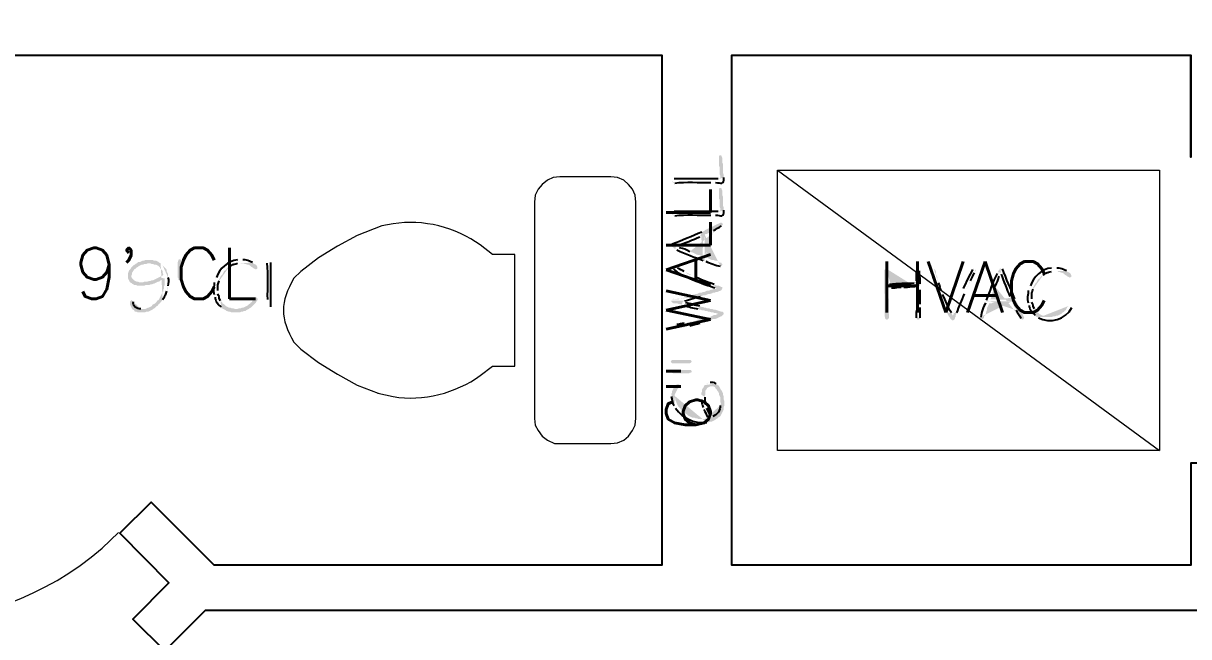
# Model space of a CAD drawing. Header units: inches. Extents: x -167 to 6071, y -6287 to -2731.
# Drawn here: x -25.2 to 66.2, y -5878.2 to -5830.1 of the extents above; entities that cross this region are included whole.
import ezdxf

# ---------------------------------------------------------------- set-up
doc = ezdxf.new("R2010")
doc.units = ezdxf.units.IN
doc.header["$LTSCALE"] = 96
doc.header["$MEASUREMENT"] = 0
doc.layers.add('Door label', color=5, linetype='Continuous', lineweight=5)
doc.layers.add('Doors', color=5, linetype='Continuous', lineweight=9)
doc.layers.add('Furniture', color=7, linetype='Continuous', lineweight=5, true_color=0x994d00)
doc.layers.add('PDF_Geometry', color=7, linetype='Continuous', true_color=0x4a4a4a)
doc.layers.add('PDF_Solid Fills', color=7, linetype='Continuous')
doc.styles.get("Standard").update_dxf_attribs({"font": 'arial.ttf'})

# ---------------------------------------------------------------- blocks, each defined once
blk = doc.blocks.new('Toilet')
at = {"layer": 'Furniture'}
for points in [[(-0.001, 8.48), (-0.054, 9.013), (-0.267, 9.493), (-0.587, 9.867), (-0.961, 10.187), (-1.441, 10.4), (-1.974, 10.453), (-5.974, 10.453), (-6.507, 10.4), (-6.934, 10.187), (-7.361, 9.867), (-7.681, 9.493), (-7.894, 9.013), (-7.947, 8.48), (-7.947, -8.48), (-7.894, -9.013), (-7.681, -9.44), (-7.361, -9.867), (-6.934, -10.187), (-6.399, -10.454), (-1.979, -10.454), (-1.441, -10.4), (-0.961, -10.187), (-0.587, -9.867), (-0.267, -9.44), (-0.054, -9.013), (0, -8.475), (0, 8.475)], [(-19.041, 6.773), (-19.92, 6.62), (-21.867, 5.867), (-23.414, 5.013), (-24.907, 4.107), (-26.294, 3.04), (-26.827, 2.507)], [(-12.214, -5.12), (-11.254, -4.373), (-9.494, -4.373), (-9.494, 4.373), (-11.254, 4.373), (-12.214, 5.12)], [(-26.827, -2.507), (-26.294, -3.04), (-24.907, -4.107), (-23.414, -5.013), (-21.867, -5.867), (-20.214, -6.507)], [(-20.242, -6.496), (-19.041, -6.773)]]:
    blk.add_lwpolyline(points, dxfattribs=at)
for points in [[(-12.214, 5.12), (-14.112, 6.505), (-16.714, 7.164), (-19.041, 6.773)], [(-26.827, 2.507), (-27.919, 0.679), (-27.919, -0.679), (-26.827, -2.507)], [(-19.041, -6.773), (-16.714, -7.164), (-14.112, -6.505), (-12.214, -5.12)]]:
    blk.add_open_spline(points, degree=3, dxfattribs=at)

msp = doc.modelspace()

# ---------------------------------------------------------------- hatches: boundary and pattern name
at = {"layer": 'PDF_Solid Fills', "transparency": 33554559}
h = msp.add_hatch(color=256, dxfattribs=at)
h.paths.add_polyline_path([(25.717, -5842.442), (25.77, -5842.549), (25.93, -5842.602)], flags=0)
h.paths.add_polyline_path([(28.757, -5842.549), (29.13, -5842.549)], flags=0)
h.paths.add_polyline_path([(29.77, -5842.175), (29.77, -5841.962), (29.717, -5841.802), (29.717, -5841.109), (29.663, -5841.002), (29.663, -5840.629), (29.61, -5840.522), (29.61, -5840.469), (29.503, -5840.415), (29.503, -5842.282), (29.343, -5842.282)], flags=0)
h.paths.add_polyline_path([(25.877, -5842.282), (25.77, -5842.335)], flags=0)
for points in [[(29.397, -5840.629), (29.397, -5841.269), (29.45, -5841.322), (29.45, -5841.909), (29.503, -5842.015), (29.503, -5842.282), (29.503, -5840.415), (29.397, -5840.469), (29.397, -5840.522)], [(29.397, -5843.189), (29.397, -5843.829), (29.45, -5843.882), (29.45, -5844.469), (29.503, -5844.575), (29.503, -5844.842), (29.503, -5842.975), (29.397, -5843.029), (29.397, -5843.082)], [(-15.297, -5848.629), (-15.563, -5848.629), (-15.67, -5848.682), (-15.777, -5848.682), (-15.99, -5848.789), (-16.15, -5848.789), (-16.257, -5848.895), (-16.363, -5848.949), (-16.417, -5849.002), (-16.523, -5849.055), (-16.683, -5849.215), (-16.737, -5849.322), (-16.843, -5849.429), (-16.897, -5849.535), (-16.95, -5849.695), (-16.95, -5850.069), (-16.79, -5850.389), (-15.883, -5850.389), (-16.043, -5850.389), (-16.15, -5850.335), (-16.257, -5850.335), (-16.47, -5850.229), (-16.63, -5850.069), (-16.683, -5849.962), (-16.683, -5849.855), (-16.63, -5849.749), (-16.63, -5849.642), (-16.523, -5849.482), (-16.47, -5849.375), (-16.363, -5849.322), (-16.257, -5849.215), (-16.15, -5849.162), (-16.097, -5849.109), (-15.883, -5849.002), (-15.777, -5849.002), (-15.67, -5848.949), (-15.51, -5848.949), (-15.403, -5848.895), (-14.39, -5848.895), (-14.497, -5848.842), (-14.55, -5848.789), (-14.763, -5848.682), (-14.923, -5848.682), (-15.03, -5848.629), (-15.137, -5848.629)], [(-12.79, -5848.842), (-12.79, -5850.175), (-12.897, -5850.229), (-13.003, -5850.175), (-13.003, -5850.069), (-13.057, -5850.015), (-13.057, -5848.842), (-13.003, -5848.682), (-13.003, -5848.629), (-12.897, -5848.575), (-12.79, -5848.629)], [(-7.137, -5848.895), (-8.15, -5848.895), (-7.883, -5848.895), (-7.777, -5848.949), (-7.67, -5848.949), (-7.617, -5849.002), (-7.51, -5849.002), (-7.403, -5849.055), (-7.297, -5849.162), (-7.19, -5849.215), (-7.137, -5849.269), (-6.923, -5849.375), (-6.817, -5849.322), (-6.817, -5849.162), (-6.87, -5849.055), (-6.923, -5849.002), (-7.03, -5848.949)], [(-14.55, -5850.015), (-14.977, -5850.229), (-15.083, -5850.229), (-15.19, -5850.282), (-15.297, -5850.282), (-15.457, -5850.335), (-15.67, -5850.335), (-15.777, -5850.389), (-16.79, -5850.389), (-16.683, -5850.442), (-16.63, -5850.495), (-16.523, -5850.549), (-16.47, -5850.602), (-16.31, -5850.602), (-16.203, -5850.655), (-15.67, -5850.655), (-15.563, -5850.602), (-15.297, -5850.602), (-15.19, -5850.549), (-15.083, -5850.549), (-14.977, -5850.495), (-14.923, -5850.495), (-14.603, -5850.335), (-14.497, -5850.335), (-14.39, -5850.229), (-14.177, -5850.122), (-14.123, -5850.069)], [(56.703, -5849.535), (55.69, -5849.535), (55.957, -5849.535), (56.063, -5849.589), (56.17, -5849.589), (56.223, -5849.642), (56.33, -5849.642), (56.437, -5849.695), (56.543, -5849.802), (56.65, -5849.855), (56.703, -5849.909), (56.917, -5850.015), (57.023, -5849.962), (57.023, -5849.802), (56.97, -5849.695), (56.917, -5849.642), (56.81, -5849.589)], [(-6.923, -5851.562), (-7.03, -5851.615), (-7.137, -5851.722), (-7.243, -5851.935), (-7.35, -5851.989), (-7.35, -5852.042), (-7.457, -5852.095), (-7.563, -5852.202), (-7.883, -5852.362), (-7.99, -5852.362), (-8.097, -5852.415), (-8.203, -5852.415), (-8.363, -5852.469), (-9.483, -5852.469), (-9.377, -5852.522), (-9.27, -5852.575), (-9.217, -5852.629), (-9.057, -5852.682), (-8.95, -5852.682), (-8.843, -5852.735), (-8.15, -5852.735), (-8.043, -5852.682), (-7.937, -5852.682), (-7.83, -5852.629), (-7.723, -5852.629), (-7.67, -5852.575), (-7.563, -5852.522), (-7.457, -5852.469), (-7.403, -5852.415), (-7.297, -5852.362), (-6.923, -5851.989), (-6.87, -5851.882), (-6.817, -5851.829), (-6.763, -5851.722), (-6.817, -5851.615)], [(25.61, -5856.629), (25.717, -5856.735), (27.103, -5856.735), (27.21, -5856.682), (27.263, -5856.629), (27.21, -5856.522), (27.157, -5856.469), (25.77, -5856.469), (25.663, -5856.522)], [(25.61, -5857.375), (25.663, -5857.482), (25.717, -5857.482), (25.877, -5857.535), (27.05, -5857.535), (27.103, -5857.482), (27.21, -5857.482), (27.263, -5857.375), (27.21, -5857.269), (25.663, -5857.269)]]:
    msp.add_hatch(color=256, dxfattribs=at).paths.add_polyline_path(points)
h = msp.add_hatch(color=256, dxfattribs=at)
h.paths.add_polyline_path([(25.717, -5845.002), (25.77, -5845.109), (25.93, -5845.162)], flags=0)
h.paths.add_polyline_path([(28.757, -5845.109), (29.13, -5845.109)], flags=0)
h.paths.add_polyline_path([(29.77, -5844.735), (29.77, -5844.522), (29.717, -5844.362), (29.717, -5843.669), (29.663, -5843.562), (29.663, -5843.189), (29.61, -5843.082), (29.61, -5843.029), (29.503, -5842.975), (29.503, -5844.842), (29.343, -5844.842)], flags=0)
h.paths.add_polyline_path([(25.877, -5844.842), (25.77, -5844.895)], flags=0)
h = msp.add_hatch(color=256, dxfattribs=at)
h.paths.add_polyline_path([(25.983, -5847.775), (26.09, -5847.829)], flags=0)
h.paths.add_polyline_path([(28.17, -5848.682), (28.277, -5848.735), (28.277, -5846.655), (28.33, -5846.602), (28.437, -5846.602), (28.757, -5846.442), (28.863, -5846.335), (28.97, -5846.335)], flags=0)
h.paths.add_polyline_path([(29.61, -5845.962), (29.663, -5845.909), (29.717, -5845.855), (29.663, -5845.749), (29.557, -5845.695), (28.543, -5846.175), (28.33, -5846.282), (28.277, -5846.335), (28.17, -5846.389), (28.117, -5848.362), (27.903, -5848.255), (27.797, -5848.255), (27.637, -5848.202), (27.317, -5848.042), (27.263, -5848.042), (27.21, -5847.989), (27.103, -5847.989)], flags=0)
h.paths.add_polyline_path([(26.303, -5847.669), (26.197, -5847.562), (26.037, -5847.509)], flags=0)
h = msp.add_hatch(color=256, dxfattribs=at)
h.paths.add_polyline_path([(25.663, -5847.562), (25.717, -5847.615), (25.77, -5847.615), (25.877, -5847.722), (25.983, -5847.775), (26.037, -5847.509), (26.143, -5847.509)], flags=0)
h.paths.add_polyline_path([(27.903, -5846.815), (28.01, -5846.762), (28.117, -5848.362), (28.17, -5846.389), (28.063, -5846.442)], flags=0)
h.paths.add_polyline_path([(25.717, -5847.402), (25.663, -5847.455)], flags=0)
h = msp.add_hatch(color=256, dxfattribs=at)
h.paths.add_polyline_path([(28.277, -5848.735), (28.383, -5848.735)], flags=0)
h.paths.add_polyline_path([(29.503, -5849.109), (29.61, -5849.109), (29.663, -5849.002), (29.663, -5848.949), (29.557, -5848.842), (29.45, -5848.842), (29.343, -5848.735), (29.13, -5848.682), (29.077, -5848.682), (28.97, -5848.629), (28.81, -5848.629), (28.703, -5848.575), (28.597, -5848.522), (28.49, -5848.469), (28.437, -5848.469), (28.277, -5846.655)], flags=0)
h = msp.add_hatch(color=256, dxfattribs=at)
h.paths.add_polyline_path([(-14.39, -5848.895), (-15.297, -5848.895), (-15.19, -5848.895), (-15.083, -5848.949), (-14.977, -5848.949), (-14.87, -5849.002), (-14.763, -5849.002), (-14.55, -5849.109), (-14.497, -5849.162), (-14.443, -5849.215), (-14.39, -5849.322), (-14.283, -5849.429), (-14.23, -5849.535), (-14.23, -5849.642), (-14.177, -5849.749), (-14.23, -5849.855), (-14.337, -5849.909), (-14.55, -5850.015), (-14.123, -5850.069), (-14.07, -5850.069), (-14.07, -5850.602), (-14.123, -5850.709), (-14.123, -5850.869), (-14.177, -5850.975), (-14.177, -5851.082), (-14.23, -5851.189), (-14.283, -5851.242), (-14.497, -5851.669), (-14.55, -5851.775), (-14.657, -5851.829), (-14.71, -5851.935), (-14.817, -5852.042), (-15.03, -5852.149), (-15.083, -5852.255), (-15.297, -5852.362), (-15.35, -5852.362), (-15.457, -5852.415), (-15.563, -5852.469), (-15.937, -5852.469), (-15.03, -5852.522), (-14.977, -5852.469), (-14.87, -5852.415), (-14.71, -5852.255), (-14.603, -5852.202), (-14.55, -5852.095), (-14.443, -5852.042), (-14.39, -5851.935), (-14.283, -5851.829), (-14.23, -5851.722)], flags=0)
h.paths.add_polyline_path([(-13.91, -5851.082), (-13.857, -5851.029), (-13.857, -5850.922), (-13.803, -5850.815), (-13.803, -5850.655)], flags=0)
h.paths.add_polyline_path([(-13.803, -5850.015), (-13.803, -5849.749), (-13.91, -5849.535), (-13.91, -5849.429), (-13.963, -5849.322), (-14.23, -5849.055), (-14.283, -5848.949)], flags=0)
h = msp.add_hatch(color=256, dxfattribs=at)
h.paths.add_polyline_path([(-8.15, -5848.575), (-8.257, -5848.575), (-8.363, -5848.629)], flags=0)
h.paths.add_polyline_path([(-10.017, -5850.015), (-10.123, -5850.229), (-10.177, -5850.389)], flags=0)
h.paths.add_polyline_path([(-10.177, -5851.349), (-10.177, -5851.455), (-10.123, -5851.562)], flags=0)
h.paths.add_polyline_path([(-9.643, -5852.309), (-9.59, -5852.415), (-9.483, -5852.469), (-8.47, -5852.469), (-8.577, -5852.469), (-8.737, -5852.415), (-8.843, -5852.415), (-8.95, -5852.362), (-9.057, -5852.362), (-9.27, -5852.255), (-9.43, -5852.095), (-9.537, -5852.042), (-9.537, -5851.989), (-9.697, -5851.829)], flags=0)
h.paths.add_polyline_path([(-9.91, -5851.295), (-9.91, -5851.029)], flags=0)
h.paths.add_polyline_path([(-9.803, -5850.282), (-9.803, -5850.175), (-9.697, -5849.962), (-9.643, -5849.855), (-9.537, -5849.749), (-9.43, -5849.535), (-9.377, -5849.482), (-9.27, -5849.429), (-9.217, -5849.322), (-9.11, -5849.215), (-9.003, -5849.162)], flags=0)
h.paths.add_polyline_path([(-8.363, -5848.895), (-7.137, -5848.895), (-7.19, -5848.842)], flags=0)
h.paths.add_polyline_path([(-7.937, -5848.629), (-8.043, -5848.575)], flags=0)
h = msp.add_hatch(color=256, dxfattribs=at)
h.paths.add_polyline_path([(25.823, -5849.269), (25.823, -5849.322)], flags=0)
h.paths.add_polyline_path([(29.077, -5850.815), (29.237, -5850.869), (29.237, -5850.655), (29.023, -5850.549)], flags=0)
h.paths.add_polyline_path([(27.637, -5850.015), (27.423, -5849.909), (27.317, -5849.855), (27.21, -5849.802), (27.103, -5849.802), (26.997, -5849.749), (26.89, -5849.695), (26.783, -5849.589), (26.677, -5849.535)], flags=0)
h.paths.add_polyline_path([(26.143, -5849.269), (25.983, -5849.162), (25.823, -5849.162)], flags=0)
h = msp.add_hatch(color=256, dxfattribs=at)
h.paths.add_polyline_path([(42.517, -5849.322), (42.41, -5849.375), (42.357, -5849.482), (42.41, -5853.162), (42.463, -5853.269), (42.57, -5853.322), (42.677, -5853.269), (42.73, -5853.162), (42.677, -5850.815), (42.943, -5850.815)], flags=0)
h.paths.add_polyline_path([(43.69, -5850.762), (43.903, -5850.762)], flags=0)
h.paths.add_polyline_path([(44.757, -5850.709), (44.917, -5850.709), (45.183, -5850.602), (42.677, -5850.549), (42.677, -5849.482), (42.623, -5849.375)], flags=0)
h = msp.add_hatch(color=256, dxfattribs=at)
h.paths.add_polyline_path([(44.97, -5849.322), (44.863, -5849.375), (44.863, -5849.535)], flags=0)
h.paths.add_polyline_path([(44.863, -5850.282), (44.863, -5850.442), (44.703, -5850.442)], flags=0)
h.paths.add_polyline_path([(42.783, -5850.549), (42.677, -5850.549), (45.183, -5850.602), (45.183, -5850.495)], flags=0)
h.paths.add_polyline_path([(45.13, -5849.482), (45.077, -5849.375)], flags=0)
h = msp.add_hatch(color=256, dxfattribs=at)
h.paths.add_polyline_path([(46.197, -5849.322), (46.09, -5849.375), (46.037, -5849.429), (46.037, -5849.482)], flags=0)
h.paths.add_polyline_path([(46.303, -5850.282), (46.303, -5850.389), (46.41, -5850.602), (46.41, -5850.762), (46.57, -5851.082), (46.57, -5851.189), (46.623, -5851.295), (46.73, -5851.509), (46.783, -5851.615), (46.783, -5851.722), (46.837, -5851.829)], flags=0)
h.paths.add_polyline_path([(47.263, -5852.735), (47.423, -5853.055), (47.477, -5853.109), (47.53, -5853.215), (47.69, -5853.375), (47.743, -5853.375), (47.85, -5853.322), (47.903, -5853.215), (47.903, -5853.162), (47.957, -5853.109), (47.957, -5853.002), (47.743, -5853.002), (47.637, -5852.789)], flags=0)
h.paths.add_polyline_path([(46.943, -5851.349), (46.89, -5851.242), (46.89, -5851.135), (46.837, -5851.029)], flags=0)
h.paths.add_polyline_path([(46.623, -5850.442), (46.623, -5850.335), (46.57, -5850.229), (46.517, -5850.069), (46.517, -5849.962), (46.463, -5849.855), (46.41, -5849.749), (46.41, -5849.535), (46.357, -5849.429), (46.25, -5849.322)], flags=0)
h = msp.add_hatch(color=256, dxfattribs=at)
h.paths.add_polyline_path([(49.397, -5849.322), (49.343, -5849.322), (49.29, -5849.375)], flags=0)
h.paths.add_polyline_path([(48.543, -5850.869), (48.437, -5851.082)], flags=0)
h.paths.add_polyline_path([(48.437, -5851.082, 0.013998), (47.797, -5852.789)], flags=0)
h.paths.add_polyline_path([(47.797, -5852.789), (47.797, -5852.895), (47.743, -5853.002), (47.957, -5853.002), (48.063, -5852.789)], flags=0)
h.paths.add_polyline_path([(48.65, -5851.295), (48.703, -5851.189), (48.97, -5850.655), (49.023, -5850.495), (49.023, -5850.389), (49.13, -5850.282)], flags=0)
h.paths.add_polyline_path([(49.45, -5849.642), (49.503, -5849.535), (49.503, -5849.482), (49.557, -5849.429), (49.503, -5849.375)], flags=0)
h = msp.add_hatch(color=256, dxfattribs=at)
h.paths.add_polyline_path([(51.477, -5849.269), (51.423, -5849.322), (51.423, -5849.375), (51.317, -5849.482), (51.263, -5849.589), (51.53, -5849.642), (51.53, -5849.749)], flags=0)
h.paths.add_polyline_path([(52.223, -5851.509), (52.277, -5851.615), (50.677, -5851.722), (52.65, -5851.775), (52.597, -5851.669)], flags=0)
h.paths.add_polyline_path([(51.637, -5849.322), (51.583, -5849.269)], flags=0)
h = msp.add_hatch(color=256, dxfattribs=at)
h.paths.add_polyline_path([(55.69, -5849.215), (55.583, -5849.215), (55.477, -5849.269)], flags=0)
h.paths.add_polyline_path([(53.823, -5850.655), (53.717, -5850.869), (53.663, -5851.029)], flags=0)
h.paths.add_polyline_path([(53.663, -5851.989), (53.663, -5852.095), (53.717, -5852.202)], flags=0)
h.paths.add_polyline_path([(54.197, -5852.949), (54.25, -5853.055), (54.357, -5853.109), (55.37, -5853.109), (55.263, -5853.109), (55.103, -5853.055), (54.997, -5853.055), (54.89, -5853.002), (54.783, -5853.002), (54.57, -5852.895), (54.41, -5852.735), (54.303, -5852.682), (54.303, -5852.629), (54.197, -5852.522), (54.143, -5852.469)], flags=0)
h.paths.add_polyline_path([(53.93, -5851.935), (53.93, -5851.669)], flags=0)
h.paths.add_polyline_path([(54.037, -5850.922), (54.037, -5850.815), (54.197, -5850.495), (54.303, -5850.389), (54.41, -5850.175), (54.463, -5850.122), (54.57, -5850.069), (54.623, -5849.962), (54.73, -5849.855), (54.837, -5849.802)], flags=0)
h.paths.add_polyline_path([(55.477, -5849.535), (56.703, -5849.535), (56.65, -5849.482)], flags=0)
h.paths.add_polyline_path([(55.903, -5849.269), (55.797, -5849.215)], flags=0)
h = msp.add_hatch(color=256, dxfattribs=at)
h.paths.add_polyline_path([(51.263, -5849.589), (51.21, -5849.695)], flags=0)
h.paths.add_polyline_path([(50.357, -5851.775), (50.303, -5851.882), (52.383, -5851.882), (52.437, -5851.935), (52.437, -5852.042), (52.597, -5852.362), (52.703, -5852.469), (52.703, -5852.575)], flags=0)
h.paths.add_polyline_path([(53.077, -5853.215), (53.183, -5853.322), (53.29, -5853.269), (53.343, -5853.162), (52.863, -5852.149), (52.757, -5851.935), (52.703, -5851.882), (52.65, -5851.775), (50.677, -5851.722), (50.73, -5851.615), (50.783, -5851.509), (50.783, -5851.402), (50.837, -5851.242), (50.89, -5851.135), (50.943, -5851.029), (50.997, -5850.922), (50.997, -5850.869), (51.05, -5850.815), (51.05, -5850.709)], flags=0)
h.paths.add_polyline_path([(51.37, -5849.909), (51.477, -5849.802), (51.53, -5849.642)], flags=0)
h = msp.add_hatch(color=256, dxfattribs=at)
h.paths.add_polyline_path([(25.663, -5851.829), (25.663, -5851.882), (25.77, -5851.989), (25.877, -5852.042), (26.143, -5852.042), (26.25, -5852.095), (26.357, -5852.095), (26.463, -5852.149), (26.57, -5851.882), (26.623, -5851.882), (26.73, -5851.829)], flags=0)
h.paths.add_polyline_path([(27.957, -5851.509), (28.17, -5851.402), (28.33, -5851.402), (28.437, -5851.349), (28.597, -5851.295), (28.703, -5851.295), (28.863, -5851.242), (28.917, -5851.189), (29.077, -5851.189), (29.183, -5851.135), (29.29, -5851.135), (29.397, -5851.082), (29.557, -5851.029), (29.61, -5850.975), (29.663, -5850.869), (29.663, -5850.762), (29.61, -5850.762), (29.397, -5850.655), (29.237, -5850.655), (29.237, -5850.869), (29.077, -5850.922), (28.97, -5850.922), (28.863, -5850.975), (28.757, -5850.975), (28.65, -5851.029), (28.49, -5851.029), (28.383, -5851.082), (28.277, -5851.135), (28.17, -5851.135), (28.063, -5851.189), (27.903, -5851.189), (27.797, -5851.242), (27.69, -5851.295), (27.583, -5851.295), (27.477, -5851.349), (27.37, -5851.349), (27.157, -5851.455), (26.943, -5851.509), (26.783, -5851.562), (26.57, -5851.615), (26.463, -5851.669), (26.303, -5851.669), (26.25, -5851.722), (25.93, -5851.722), (25.823, -5851.669), (25.717, -5851.722)], flags=0)
h = msp.add_hatch(color=256, dxfattribs=at)
h.paths.add_polyline_path([(45.183, -5850.602), (44.917, -5850.709), (44.917, -5850.869)], flags=0)
h.paths.add_polyline_path([(44.917, -5851.829), (44.917, -5852.095)], flags=0)
h.paths.add_polyline_path([(44.863, -5853.162), (44.917, -5853.269), (45.023, -5853.322), (45.13, -5853.269), (45.183, -5853.162)], flags=0)
h.paths.add_polyline_path([(45.183, -5852.362), (45.183, -5852.095)], flags=0)
h.paths.add_polyline_path([(45.183, -5850.975), (45.183, -5850.709)], flags=0)
h = msp.add_hatch(color=256, dxfattribs=at)
h.paths.add_polyline_path([(-16.683, -5851.775), (-16.79, -5851.882), (-16.79, -5852.149), (-16.683, -5852.362), (-16.63, -5852.469), (-16.577, -5852.522), (-16.47, -5852.575), (-16.417, -5852.682), (-16.31, -5852.682), (-16.203, -5852.735), (-15.617, -5852.735), (-15.51, -5852.682), (-15.35, -5852.682), (-15.137, -5852.575), (-15.03, -5852.522), (-15.937, -5852.469)], flags=0)
h.paths.add_polyline_path([(-16.523, -5851.882), (-16.577, -5851.775)], flags=0)
h = msp.add_hatch(color=256, dxfattribs=at)
h.paths.add_polyline_path([(26.463, -5852.149), (26.57, -5852.202), (26.677, -5852.202)], flags=0)
h.paths.add_polyline_path([(27.743, -5852.469), (27.85, -5852.522), (27.957, -5852.522), (28.063, -5852.575), (28.223, -5852.575), (28.33, -5852.629), (28.437, -5852.629), (28.543, -5852.682), (28.65, -5852.682), (28.81, -5852.735), (28.917, -5852.735), (29.023, -5852.789), (29.13, -5852.789), (29.29, -5852.842), (29.397, -5852.842), (29.397, -5852.629), (29.077, -5852.522), (28.97, -5852.522), (28.863, -5852.469), (28.703, -5852.469), (28.597, -5852.415), (28.437, -5852.415), (28.33, -5852.362), (28.223, -5852.362), (28.117, -5852.309), (28.01, -5852.309), (27.903, -5852.255)], flags=0)
h.paths.add_polyline_path([(26.783, -5851.989), (26.57, -5851.882)], flags=0)
h = msp.add_hatch(color=256, dxfattribs=at)
h.paths.add_polyline_path([(50.303, -5851.882), (50.303, -5851.989)], flags=0)
h.paths.add_polyline_path([(49.93, -5853.109), (49.93, -5853.215), (50.037, -5853.269), (50.09, -5853.269), (50.197, -5853.162), (50.197, -5853.055), (50.303, -5852.949), (50.357, -5852.735), (50.357, -5852.682), (50.41, -5852.575), (50.41, -5852.415), (50.57, -5852.095), (50.57, -5852.042), (52.383, -5851.882)], flags=0)
h = msp.add_hatch(color=256, dxfattribs=at)
h.paths.add_polyline_path([(56.917, -5852.202), (56.81, -5852.255), (56.703, -5852.362), (56.65, -5852.469), (56.597, -5852.575), (56.49, -5852.629), (56.49, -5852.682), (56.383, -5852.735), (56.277, -5852.842), (55.957, -5853.002), (55.85, -5853.002), (55.743, -5853.055), (55.637, -5853.055), (55.477, -5853.109), (54.357, -5853.109), (54.463, -5853.162)], flags=0)
h.paths.add_polyline_path([(57.077, -5852.362), (57.023, -5852.255)], flags=0)
h = msp.add_hatch(color=256, dxfattribs=at)
h.paths.add_polyline_path([(25.77, -5853.855), (25.823, -5853.962), (25.93, -5854.015), (26.037, -5854.015), (26.197, -5853.962), (26.303, -5853.962), (26.41, -5853.909), (26.677, -5853.909), (26.73, -5853.855), (26.837, -5853.855), (26.943, -5853.802), (27.103, -5853.802)], flags=0)
h.paths.add_polyline_path([(27.903, -5853.589), (28.01, -5853.535), (28.117, -5853.535), (28.277, -5853.482), (28.383, -5853.482), (28.597, -5853.375), (28.703, -5853.375), (28.917, -5853.269), (29.077, -5853.269), (29.237, -5853.215), (29.557, -5853.055), (29.61, -5853.055), (29.77, -5852.895), (29.77, -5852.789), (29.663, -5852.682), (29.557, -5852.682), (29.397, -5852.629), (29.397, -5852.842), (29.343, -5852.842), (29.13, -5852.949), (29.023, -5852.949), (28.703, -5853.109), (28.597, -5853.109), (28.49, -5853.162), (28.33, -5853.162), (28.117, -5853.269), (27.957, -5853.269), (27.85, -5853.322), (27.743, -5853.322), (27.53, -5853.429), (27.423, -5853.429), (27.317, -5853.482), (27.157, -5853.482), (27.05, -5853.535), (26.943, -5853.535), (26.837, -5853.589), (26.677, -5853.589)], flags=0)
h.paths.add_polyline_path([(26.09, -5853.695), (26.037, -5853.695), (25.877, -5853.749), (25.823, -5853.802)], flags=0)
h = msp.add_hatch(color=256, dxfattribs=at)
h.paths.add_polyline_path([(25.663, -5859.295), (25.663, -5859.349)], flags=0)
h.paths.add_polyline_path([(25.877, -5860.042), (25.93, -5860.149), (25.93, -5859.189), (25.983, -5859.082), (26.143, -5858.762), (26.25, -5858.655), (26.25, -5858.602), (26.303, -5858.549), (26.303, -5858.389), (26.09, -5858.389), (25.823, -5858.655), (25.823, -5858.709), (25.717, -5858.922), (25.717, -5859.029), (25.663, -5859.135)], flags=0)
h = msp.add_hatch(color=256, dxfattribs=at)
h.paths.add_polyline_path([(28.01, -5859.349), (28.01, -5859.562)], flags=0)
h.paths.add_polyline_path([(28.17, -5860.202), (28.17, -5860.255), (28.223, -5860.362)], flags=0)
h.paths.add_polyline_path([(28.49, -5860.949), (28.543, -5861.055), (28.543, -5861.375), (28.703, -5861.322), (28.81, -5861.322), (29.13, -5861.162), (29.183, -5861.109), (29.29, -5861.055), (29.397, -5860.949), (29.503, -5860.895), (29.557, -5860.789), (29.557, -5859.882), (29.503, -5860.042)], flags=0)
h.paths.add_polyline_path([(28.917, -5860.895), (28.81, -5860.949), (28.757, -5860.895), (28.703, -5860.789)], flags=0)
h.paths.add_polyline_path([(28.437, -5860.255), (28.437, -5860.149), (28.383, -5859.989)], flags=0)
h.paths.add_polyline_path([(28.33, -5859.402), (28.277, -5859.295), (28.277, -5858.442), (28.17, -5858.655), (28.117, -5858.709), (28.063, -5858.815), (28.063, -5858.975), (28.01, -5859.082), (28.01, -5859.189)], flags=0)
h = msp.add_hatch(color=256, dxfattribs=at)
h.paths.add_polyline_path([(28.277, -5858.442), (28.277, -5859.295), (28.33, -5859.189), (28.33, -5858.922), (28.383, -5858.815), (28.437, -5858.762), (28.49, -5858.655), (28.703, -5858.549), (28.97, -5858.549), (29.077, -5858.602), (29.13, -5858.709), (29.237, -5858.815), (29.29, -5858.922), (29.343, -5858.975), (29.397, -5859.082), (29.397, -5859.189), (29.45, -5859.295), (29.503, -5859.402), (29.503, -5859.775), (29.557, -5859.882), (29.557, -5860.789), (29.717, -5860.469), (29.77, -5860.362), (29.77, -5860.149), (29.823, -5860.042), (29.823, -5859.722), (29.77, -5859.562), (29.77, -5859.349), (29.717, -5859.189), (29.717, -5859.082), (29.61, -5858.869), (29.557, -5858.815), (29.45, -5858.602), (29.397, -5858.495), (29.29, -5858.442), (29.183, -5858.335)], flags=0)
h.paths.add_polyline_path([(28.703, -5858.229), (28.597, -5858.282), (28.49, -5858.282), (28.383, -5858.335)], flags=0)
h = msp.add_hatch(color=256, dxfattribs=at)
h.paths.add_polyline_path([(25.93, -5860.149), (25.983, -5860.255)], flags=0)
h.paths.add_polyline_path([(28.437, -5861.375), (28.543, -5861.375), (28.543, -5861.055), (28.383, -5861.055), (28.277, -5861.109), (27.797, -5861.109), (27.69, -5861.055), (27.583, -5861.055), (27.477, -5861.002), (27.317, -5861.002), (26.997, -5860.842), (26.89, -5860.735), (26.677, -5860.629), (26.623, -5860.522), (26.517, -5860.469), (26.41, -5860.362), (26.357, -5860.255), (26.197, -5860.095), (26.09, -5859.882), (26.037, -5859.722), (25.983, -5859.615), (25.983, -5859.509), (25.93, -5859.402), (25.93, -5859.295)], flags=0)

# ---------------------------------------------------------------- linework, layer by layer
at = {"layer": 'Doors', "transparency": 33554687}
msp.add_lwpolyline([(-51.563, -5870.069), (-50.123, -5871.509, 0.364513), (-18.977, -5871.242), (-17.697, -5870.015)], format="xyb", dxfattribs=at)
at = {"layer": 'Furniture', "transparency": 33554687}
msp.add_lwpolyline([(33.983, -5841.589), (63.957, -5841.589), (63.957, -5863.562), (33.983, -5863.562)], close=True, dxfattribs=at)
msp.add_lwpolyline([(33.983, -5841.589), (63.957, -5863.562)], dxfattribs=at)
at = {"layer": 'PDF_Geometry', "color": 7}
for points in [[(-103.083, -5988.575), (-103.083, -5816.575), (-43.083, -5816.575), (-43.083, -5844.629), (-34.603, -5853.109), (-32.097, -5850.655), (-39.563, -5843.189), (-39.563, -5832.575), (24.917, -5832.575), (24.917, -5872.575), (-10.177, -5872.575), (-15.137, -5867.615), (-17.59, -5870.069), (-13.75, -5873.962), (-16.577, -5876.789), (-14.07, -5879.295), (-10.87, -5876.095), (76.97, -5876.095), (76.97, -5872.575), (69.93, -5872.575), (69.93, -5864.575), (66.41, -5864.575), (66.41, -5872.575)], [(69.93, -5872.575), (69.93, -5864.575), (66.41, -5864.575), (66.41, -5872.575), (30.41, -5872.575), (30.41, -5832.575), (66.41, -5832.575), (66.41, -5840.575), (66.41, -5832.575)]]:
    msp.add_lwpolyline(points, dxfattribs=at)
at = {"layer": 'PDF_Geometry'}
for points in [[(29.343, -5842.282), (28.188, -5842.282), (27.032, -5842.282), (25.877, -5842.282)], [(25.93, -5842.602), (26.806, -5842.495), (27.843, -5842.572), (28.757, -5842.549)], [(29.13, -5842.549), (29.52, -5842.6), (29.849, -5842.771), (29.77, -5842.175)], [(29.343, -5844.842), (28.188, -5844.842), (27.032, -5844.842), (25.877, -5844.842)], [(29.13, -5845.109), (29.52, -5845.16), (29.849, -5845.331), (29.77, -5844.735)], [(25.93, -5845.162), (26.806, -5845.055), (27.843, -5845.132), (28.757, -5845.109)], [(28.063, -5846.442), (27.276, -5846.75), (26.515, -5847.119), (25.717, -5847.402)], [(28.97, -5846.335), (29.198, -5846.219), (29.382, -5846.077), (29.61, -5845.962)], [(26.143, -5847.509), (26.718, -5847.291), (27.342, -5847.072), (27.903, -5846.815)], [(26.09, -5847.829), (26.802, -5848.201), (27.462, -5848.384), (28.17, -5848.682)], [(27.103, -5847.989), (26.724, -5847.807), (26.723, -5847.758), (26.303, -5847.669)], [(-8.363, -5848.629), (-9.115, -5848.679), (-9.774, -5849.322), (-10.017, -5850.015)], [(-9.003, -5849.162), (-8.605, -5848.919), (-8.798, -5849.009), (-8.363, -5848.895)], [(-7.19, -5848.842), (-7.402, -5848.726), (-7.697, -5848.592), (-7.937, -5848.629)], [(-6.07, -5848.895), (-5.962, -5849.772), (-6.04, -5850.808), (-6.017, -5851.722)], [(-5.75, -5852.309), (-5.75, -5851.153), (-5.75, -5849.998), (-5.75, -5848.842)], [(25.823, -5849.322), (26.398, -5849.939), (28.26, -5850.535), (29.077, -5850.815)], [(26.677, -5849.535), (26.499, -5849.447), (26.321, -5849.358), (26.143, -5849.269)], [(28.383, -5848.735), (28.718, -5848.909), (29.15, -5849.06), (29.503, -5849.109)], [(49.29, -5849.375), (49.036, -5849.855), (48.799, -5850.375), (48.543, -5850.869)], [(52.597, -5851.669), (52.289, -5850.881), (51.92, -5850.12), (51.637, -5849.322)], [(55.477, -5849.269), (54.725, -5849.319), (54.066, -5849.962), (53.823, -5850.655)], [(56.65, -5849.482), (56.438, -5849.366), (56.143, -5849.232), (55.903, -5849.269)], [(-13.803, -5850.655), (-13.793, -5850.453), (-13.666, -5850.214), (-13.803, -5850.015)], [(-10.177, -5850.389), (-10.177, -5850.701), (-10.322, -5851.045), (-10.177, -5851.349)], [(-9.91, -5851.029), (-9.893, -5850.567), (-9.973, -5850.703), (-9.803, -5850.282)], [(29.023, -5850.549), (28.558, -5850.39), (28.096, -5850.226), (27.637, -5850.015)], [(44.863, -5849.535), (44.863, -5849.784), (44.863, -5850.033), (44.863, -5850.282)], [(45.183, -5850.495), (45.217, -5850.021), (45.109, -5849.892), (45.13, -5849.482)], [(46.037, -5849.482), (46.14, -5849.734), (46.145, -5850.012), (46.303, -5850.282)], [(49.13, -5850.282), (49.261, -5850.03), (49.282, -5849.9), (49.45, -5849.642)], [(51.21, -5849.695), (50.838, -5850.407), (50.654, -5851.067), (50.357, -5851.775)], [(51.05, -5850.709), (51.231, -5850.329), (51.281, -5850.328), (51.37, -5849.909)], [(51.53, -5849.749), (51.748, -5850.324), (51.966, -5850.947), (52.223, -5851.509)], [(54.837, -5849.802), (55.235, -5849.559), (55.042, -5849.649), (55.477, -5849.535)], [(-14.23, -5851.722), (-13.966, -5851.322), (-14.058, -5851.557), (-13.91, -5851.082)], [(-9.697, -5851.829), (-9.932, -5851.411), (-9.674, -5851.713), (-9.91, -5851.295)], [(44.703, -5850.442), (44.069, -5850.531), (43.414, -5850.445), (42.783, -5850.549)], [(42.943, -5850.815), (43.401, -5850.847), (43.279, -5850.734), (43.69, -5850.762)], [(43.903, -5850.762), (44.403, -5850.801), (44.365, -5850.698), (44.757, -5850.709)], [(44.917, -5850.869), (44.917, -5851.189), (44.917, -5851.509), (44.917, -5851.829)], [(45.183, -5852.095), (45.183, -5851.722), (45.183, -5851.349), (45.183, -5850.975)], [(46.837, -5851.029), (46.582, -5850.581), (46.878, -5850.89), (46.623, -5850.442)], [(48.063, -5852.789), (48.226, -5852.286), (48.438, -5851.795), (48.65, -5851.295)], [(53.663, -5851.029), (53.663, -5851.341), (53.518, -5851.685), (53.663, -5851.989)], [(53.93, -5851.669), (53.947, -5851.207), (53.867, -5851.343), (54.037, -5850.922)], [(-15.937, -5852.469), (-16.273, -5852.474), (-16.586, -5852.269), (-16.523, -5851.882)], [(-10.123, -5851.562), (-10.097, -5851.863), (-9.882, -5852.161), (-9.643, -5852.309)], [(26.677, -5852.202), (27.045, -5852.296), (27.357, -5852.423), (27.743, -5852.469)], [(26.73, -5851.829), (27.063, -5851.819), (27.63, -5851.49), (27.957, -5851.509)], [(27.903, -5852.255), (27.524, -5852.215), (27.162, -5852.039), (26.783, -5851.989)], [(44.917, -5852.095), (44.952, -5852.663), (44.828, -5852.594), (44.863, -5853.162)], [(46.837, -5851.829), (46.971, -5852.207), (47.126, -5852.41), (47.263, -5852.735)], [(47.637, -5852.789), (47.354, -5852.357), (47.167, -5851.818), (46.943, -5851.349)], [(50.303, -5851.989), (50.13, -5852.324), (49.979, -5852.755), (49.93, -5853.109)], [(53.717, -5852.202), (53.743, -5852.503), (53.958, -5852.801), (54.197, -5852.949)], [(54.143, -5852.469), (53.908, -5852.051), (54.166, -5852.353), (53.93, -5851.935)], [(45.183, -5853.162), (45.183, -5852.895), (45.183, -5852.629), (45.183, -5852.362)], [(52.703, -5852.575), (52.82, -5852.803), (52.962, -5852.988), (53.077, -5853.215)], [(54.463, -5853.162), (55.347, -5853.665), (56.585, -5853.313), (57.077, -5852.362)], [(26.677, -5853.589), (26.47, -5853.595), (26.291, -5853.7), (26.09, -5853.695)], [(27.103, -5853.802), (27.358, -5853.688), (27.645, -5853.687), (27.903, -5853.589)], [(29.183, -5858.335), (29.06, -5858.247), (28.867, -5858.219), (28.703, -5858.229)], [(25.663, -5859.349), (25.693, -5859.584), (25.748, -5859.829), (25.877, -5860.042)], [(28.383, -5859.989), (28.366, -5859.708), (28.301, -5859.862), (28.33, -5859.402)], [(25.983, -5860.255), (26.636, -5861.1), (27.369, -5861.439), (28.437, -5861.375)], [(28.01, -5859.562), (28.156, -5859.939), (27.951, -5859.701), (28.17, -5860.202)], [(28.223, -5860.362), (28.349, -5860.582), (28.391, -5860.736), (28.49, -5860.949)], [(28.703, -5860.789), (28.614, -5860.611), (28.526, -5860.433), (28.437, -5860.255)], [(29.503, -5860.042), (29.526, -5860.411), (29.27, -5860.787), (28.917, -5860.895)]]:
    msp.add_open_spline(points, degree=3, dxfattribs=at)

# ---------------------------------------------------------------- block references
at = {"layer": 'Doors'}
msp.add_blockref('Toilet', (22.891, -5852.575), dxfattribs=at)

# ---------------------------------------------------------------- texts
at = {"layer": 'Door label', "insert": (25.249, -5862.16), "char_height": 3.5, "width": 92.66896, "attachment_point": 1, "rotation": 90}
msp.add_mtext('{\\Fsimplex|c129;6" WALL}', dxfattribs=at)
at = {"layer": 'Door label', "char_height": 4, "width": 92.66896, "attachment_point": 1}
for s, insert in [("{\\Fsimplex|c129;9' CL}", (-21.167, -5847.687)), ('{\\Fsimplex|c129;HVAC}', (41.876, -5848.754))]:
    msp.add_mtext(s, dxfattribs=dict(at, insert=insert))

doc.saveas('drawing.dxf')
